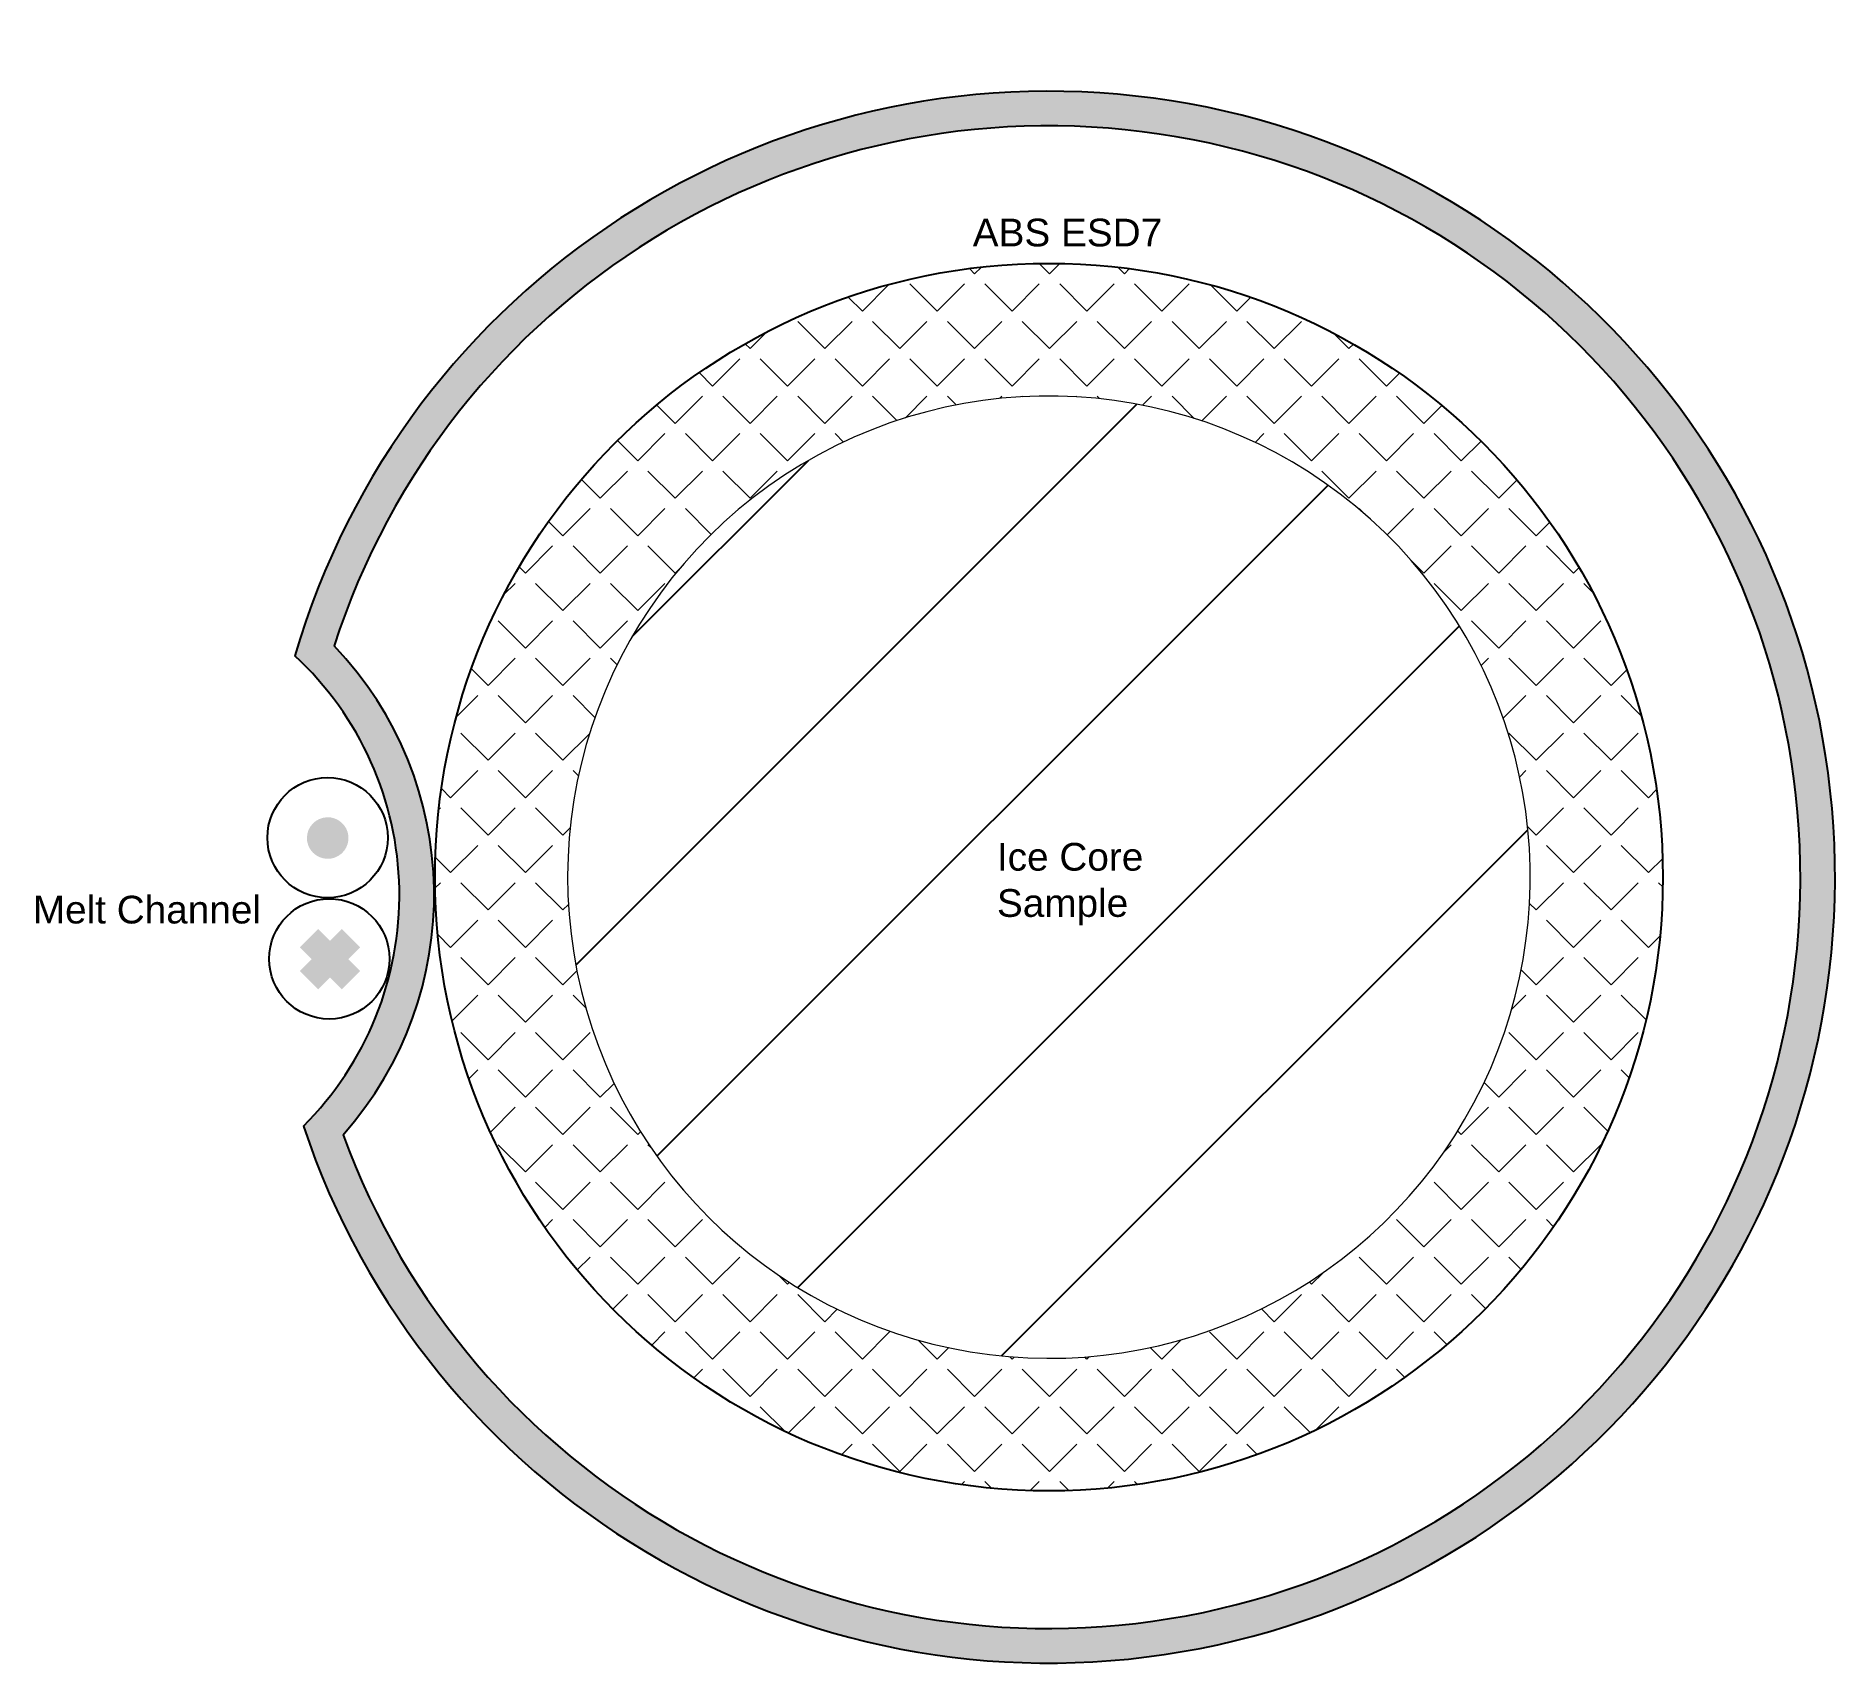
# Model space of a CAD drawing. Header units: inches. Extents: x 6.979 to 7.914, y 9.584 to 10.43.
import ezdxf

# ---------------------------------------------------------------- set-up
doc = ezdxf.new("R2010")
doc.units = ezdxf.units.IN
doc.header["$MEASUREMENT"] = 0
doc.layers.add('AM_4', color=3, linetype='Continuous', lineweight=15)
doc.layers.add('AM_8', color=1, linetype='Continuous', lineweight=15)
doc.styles.get("Standard").update_dxf_attribs({"font": 'arial.ttf'})

msp = doc.modelspace()

# ---------------------------------------------------------------- hatches: boundary and pattern name
h = msp.add_hatch(color=254)
h.paths.add_polyline_path([(7.11838, 9.86322, 6.528387), (7.11388, 10.10763, -0.426331)])
h.paths.add_polyline_path([(7.13432, 10.11283, -5.977562), (7.13899, 9.85879, 0.390581)], flags=16)
h.paths.add_polyline_path([(7.42839, 9.62744), (7.5743, 9.62744), (7.5743, 9.65712), (7.42839, 9.65712)], flags=8)
h.paths.add_polyline_path([(7.46245, 10.3122), (7.5681, 10.3122), (7.5681, 10.34188), (7.46245, 10.34188)], flags=8)
h.paths.add_polyline_path([(7.47317, 9.96361), (7.55641, 9.96361), (7.55641, 10.01754), (7.47317, 10.01754)], flags=8)
h = msp.add_hatch()
h.set_pattern_fill('_USER', color=256, scale=0.1, angle=45, style=0, pattern_type=0)
h.set_pattern_definition([(45, (0, 0), (-0.0707107, 0.0707107), [])])
h.paths.add_polyline_path([(7.68012, 10.17166, 0.738016), (7.26065, 9.94293, 1.354984)])
at = {"layer": 'AM_8'}
h = msp.add_hatch(dxfattribs=at)
h.set_pattern_fill('ANGLE', color=92, scale=0.1, angle=45, style=0)
h.set_pattern_definition([(45, (0, 0), (-0.019445436, 0.019445436), [0.02, -0.0075]), (135, (0, 0), (-0.019445436, -0.019445436), [0.02, -0.0075])])
edge = h.paths.add_edge_path()
edge.add_arc((7.50567, 9.9926), 0.3189, 180, 508.51738)
edge.add_arc((7.50567, 9.9926), 0.3189, 148.51738, 180)
edge = h.paths.add_edge_path(flags=16)
edge.add_arc((7.50567, 9.9926), 0.25, -211.48262, 45.74744, ccw=False)
edge.add_arc((7.50567, 9.9926), 0.25, 45.74744, 148.51738, ccw=False)
h = msp.add_hatch(color=2, dxfattribs=at)
edge = h.paths.add_edge_path()
edge.add_arc((7.13101, 10.01291), 0.0108, 191.45916, 540)
edge.add_arc((7.13101, 10.01291), 0.0108, 180, 191.45916)
for points in [[(7.12603, 9.93425), (7.14791, 9.95612), (7.13834, 9.96569), (7.11647, 9.94382)], [(7.13834, 9.93425), (7.14791, 9.94382), (7.12603, 9.96569), (7.11647, 9.95612)]]:
    msp.add_hatch(color=2, dxfattribs=at).paths.add_polyline_path(points)

# ---------------------------------------------------------------- linework, layer by layer
at = {"color": 3}
msp.add_circle((7.50567, 9.9926), 0.3189, dxfattribs=at)
at = {"color": 2}
for centre in [(7.13094, 10.01308), (7.13182, 9.95013)]:
    msp.add_circle(centre, 0.03125, dxfattribs=at)
at = {"color": 253, "true_color": 0x999999}
msp.add_arc((7.50567, 9.9926), 0.40833, 198.47141, 163.63654, dxfattribs=at)
at = {"color": 254}
for centre, radius, start, end in [((7.50567, 9.9926), 0.40833, 198.47141, 163.63654), ((7.50567, 9.9926), 0.39033, 200.04837, 162.05959), ((6.99886, 9.98327), 0.18744, 318.38466, 43.72329), ((6.99886, 9.98327), 0.1694, 314.87388, 47.23407)]:
    msp.add_arc(centre, radius, start, end, dxfattribs=at)
at = {"layer": 'AM_4', "color": 92}
msp.add_lwpolyline([(7.26065, 9.94293, 1.354984), (7.68012, 10.17166, 0.738016)], format="xyb", close=True, dxfattribs=at)

# ---------------------------------------------------------------- texts
at = {"attachment_point": 1}
for s, width, insert, char_height in [('ABS ESD7', 0.1744556, (7.46608, 10.33472), 0.014403), ('Ice Core Sample', 0.0963072, (7.47865, 10.01037), 0.0144033), ('Melt Channel', 0.1651004, (6.97782, 9.98293), 0.0144033)]:
    msp.add_mtext_dynamic_manual_height_columns(s, width=width, gutter_width=0.07202, heights=[0], dxfattribs=dict(at, insert=insert, char_height=char_height))

doc.saveas('drawing.dxf')
